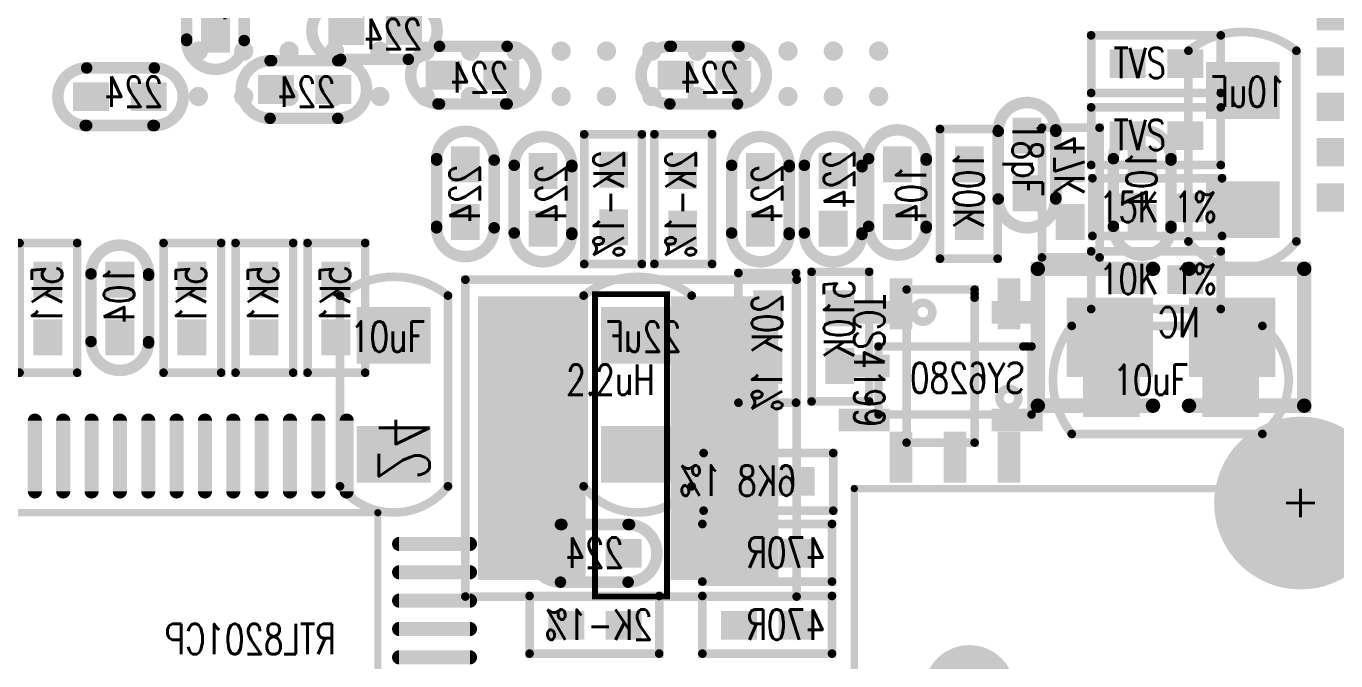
# Model space of a CAD drawing. Extents: x -10 to 105, y 1 to 70.
# Drawn here: x 68.71 to 91.81, y 21.98 to 33.17 of the extents above; entities that cross this region are included whole.
import ezdxf

# ---------------------------------------------------------------- set-up
doc = ezdxf.new("R2010")
doc.units = 0
doc.header["$MEASUREMENT"] = 0
doc.layers.get('0').update_dxf_attribs({"color": 4, "linetype": 'CONTINUOUS'})
for name, color, linetype in [('ATTRIBUTE_126', 56, 'CONTINUOUS'), ('ATTRIBUTE_129', 56, 'CONTINUOUS'), ('DRIL_PLTE_THRU_01', 16, 'CONTINUOUS'), ('DRIL_PLTE_THRU_02', 3, 'CONTINUOUS'), ('DRIL_PLTE_THRU_03', 96, 'CONTINUOUS'), ('DRIL_PLTE_THRU_04', 146, 'CONTINUOUS'), ('DRIL_PLTE_THRU_05', 2, 'CONTINUOUS'), ('DRIL_PLTE_THRU_06', 186, 'CONTINUOUS'), ('DRIL_SYMBOL', 4, 'CONTINUOUS'), ('PADS_BOT', 150, 'CONTINUOUS'), ('PADS_INNER', 1, 'CONTINUOUS'), ('PADS_TOP', 1, 'CONTINUOUS'), ('PADS_XR_04', 130, 'CONTINUOUS'), ('PART_BOT_2DLINE_00', 56, 'CONTINUOUS'), ('PART_BOT_2DLINE_126', 56, 'CONTINUOUS'), ('PART_BOT_TEXT_126', 56, 'CONTINUOUS'), ('PART_TOP_2DLINE_00', 56, 'CONTINUOUS'), ('PART_TOP_2DLINE_01', 56, 'CONTINUOUS'), ('PART_TOP_2DLINE_126', 56, 'CONTINUOUS'), ('PART_TOP_CUTOUT_01', 56, 'CONTINUOUS')]:
    doc.layers.add(name, color=color, linetype=linetype)
doc.styles.add('W0$1016', font='simplex', dxfattribs={"width": 0.75})

# ---------------------------------------------------------------- blocks, each defined once
blk = doc.blocks.new('SMOOTH_0$2032')
at = {"const_width": 0.1016}
blk.add_lwpolyline([(-0.0508, 0, 1), (0.0508, 0, 1)], format="xyb", close=True, dxfattribs=at)
blk = doc.blocks.new('PART_BODY_BOT_5733')
at = {"layer": 'PART_BOT_2DLINE_00', "const_width": 0.2032}
for points in [[(-0.6096, -0.508, -1), (-0.6096, 0.508)], [(0.5842, 0.508, -1), (0.5842, -0.508)]]:
    blk.add_lwpolyline(points, format="xyb", dxfattribs=at)
for points in [[(-0.6096, 0.508), (0.5842, 0.508)], [(-0.5842, -0.508), (0.6096, -0.508)]]:
    blk.add_lwpolyline(points, dxfattribs=at)
at = {"layer": 'PART_BOT_2DLINE_00'}
for p in [(-0.6096, 0.508), (-0.6096, 0.508), (0.5842, 0.508), (0.5842, 0.508), (-0.6096, -0.508), (-0.5842, -0.508), (0.5842, -0.508), (0.6096, -0.508)]:
    blk.add_blockref('SMOOTH_0$2032', p, dxfattribs=at)
blk = doc.blocks.new('DRIL_HOLE_0')
blk.add_lwpolyline([(0, 0, 1), (0, 0, 1)], format="xyb", close=True)
blk = doc.blocks.new('PAD_0')
blk.add_lwpolyline([(0, 0, 1), (0, 0, 1)], format="xyb", close=True)
blk = doc.blocks.new('PAD_2')
at = {"const_width": 0.508}
blk.add_lwpolyline([(-0.3175, 0), (0.3175, 0)], dxfattribs=at)
blk = doc.blocks.new('STK_BOT_8')
at = {"layer": 'DRIL_PLTE_THRU_01'}
blk.add_blockref('DRIL_HOLE_0', (0, 0), dxfattribs=at)
at = {"layer": 'DRIL_PLTE_THRU_02'}
blk.add_blockref('DRIL_HOLE_0', (0, 0), dxfattribs=at)
at = {"layer": 'DRIL_PLTE_THRU_03'}
blk.add_blockref('DRIL_HOLE_0', (0, 0), dxfattribs=at)
at = {"layer": 'DRIL_PLTE_THRU_04'}
blk.add_blockref('DRIL_HOLE_0', (0, 0), dxfattribs=at)
at = {"layer": 'DRIL_PLTE_THRU_05'}
blk.add_blockref('DRIL_HOLE_0', (0, 0), dxfattribs=at)
at = {"layer": 'DRIL_PLTE_THRU_06'}
blk.add_blockref('DRIL_HOLE_0', (0, 0), dxfattribs=at)
at = {"layer": 'PADS_BOT'}
blk.add_blockref('PAD_2', (0, 0), dxfattribs=at)
at = {"layer": 'PADS_INNER'}
blk.add_blockref('PAD_0', (0, 0), dxfattribs=at)
at = {"layer": 'PADS_TOP'}
blk.add_blockref('PAD_0', (0, 0), dxfattribs=at)
blk = doc.blocks.new('SYM_BOT_9')
for name, p in [('PART_BODY_BOT_5733', (0, 0)), ('STK_BOT_8', (-0.508, 0)), ('STK_BOT_8', (0.508, 0))]:
    blk.add_blockref(name, p)
blk = doc.blocks.new('PART_BOT_12')
blk.add_blockref('SYM_BOT_9', (0, 0))
at = {"layer": 'ATTRIBUTE_129', "style": 'W0$1016', "width": 0.75}
blk.add_text('224', height=0.5334, rotation=180, dxfattribs=at).set_placement((0.6096, 0.3048))
blk = doc.blocks.new('PART_BOT_13')
blk.add_blockref('SYM_BOT_9', (0, 0))
at = {"layer": 'ATTRIBUTE_129', "style": 'W0$1016', "width": 0.75}
blk.add_text('224', height=0.5334, dxfattribs=at).set_placement((-0.635, -0.3048))
blk = doc.blocks.new('PART_BOT_18')
blk.add_blockref('SYM_BOT_9', (0, 0))
at = {"layer": 'ATTRIBUTE_129', "style": 'W0$1016', "width": 0.75}
blk.add_text('224', height=0.5334, dxfattribs=at).set_placement((-0.625, -0.384))
blk = doc.blocks.new('PART_BOT_22')
blk.add_blockref('SYM_BOT_9', (0, 0))
at = {"layer": 'ATTRIBUTE_129', "style": 'W0$1016', "width": 0.75}
blk.add_text('224', height=0.5334, rotation=180, dxfattribs=at).set_placement((0.508, 0.254))
blk = doc.blocks.new('PART_BOT_80')
blk.add_blockref('SYM_BOT_9', (0, 0))
at = {"layer": 'ATTRIBUTE_129', "style": 'W0$1016', "width": 0.75}
blk.add_text('224', height=0.5334, rotation=180, dxfattribs=at).set_placement((0.54852, 0.30454))
blk = doc.blocks.new('PART_BOT_82')
blk.add_blockref('SYM_BOT_9', (0, 0))
at = {"layer": 'ATTRIBUTE_129', "style": 'W0$1016', "width": 0.75}
blk.add_text('224', height=0.5334, dxfattribs=at).set_placement((-0.87884, -0.37084))
blk = doc.blocks.new('PART_BOT_83')
blk.add_blockref('SYM_BOT_9', (0, 0))
at = {"layer": 'ATTRIBUTE_129', "style": 'W0$1016', "width": 0.75}
blk.add_text('224', height=0.5334, rotation=180, dxfattribs=at).set_placement((0.76226, 0.34532))
blk = doc.blocks.new('PART_BOT_84')
blk.add_blockref('SYM_BOT_9', (0, 0))
at = {"layer": 'ATTRIBUTE_129', "style": 'W0$1016', "width": 0.75}
blk.add_text('224', height=0.5334, dxfattribs=at).set_placement((-0.762, -0.1778))
blk = doc.blocks.new('PART_BOT_85')
blk.add_blockref('SYM_BOT_9', (0, 0))
at = {"layer": 'ATTRIBUTE_129', "style": 'W0$1016', "width": 0.75}
blk.add_text('224', height=0.5334, rotation=180, dxfattribs=at).set_placement((0.82792, 0.32994))
blk = doc.blocks.new('PART_BOT_86')
blk.add_blockref('SYM_BOT_9', (0, 0))
at = {"layer": 'ATTRIBUTE_129', "style": 'W0$1016', "width": 0.75}
blk.add_text('224', height=0.5334, dxfattribs=at).set_placement((-0.625, -0.409))
blk = doc.blocks.new('SMOOTH_0$1524')
at = {"const_width": 0.0762}
blk.add_lwpolyline([(-0.0381, 0, 1), (0.0381, 0, 1)], format="xyb", close=True, dxfattribs=at)
blk = doc.blocks.new('PART_BODY_BOT_5731')
at = {"layer": 'PART_BOT_2DLINE_00', "const_width": 0.1524}
blk.add_lwpolyline([(-1.132078, -0.498094), (-1.132078, 0.517906), (1.153922, 0.517906), (1.153922, -0.498094)], close=True, dxfattribs=at)
at = {"layer": 'PART_BOT_2DLINE_00'}
for p in [(-1.132078, 0.517906), (1.153922, 0.517906), (-1.132078, -0.498094), (1.153922, -0.498094)]:
    blk.add_blockref('SMOOTH_0$1524', p, dxfattribs=at)
blk = doc.blocks.new('SYM_BOT_7')
for name, p in [('PART_BODY_BOT_5731', (0, 0)), ('STK_BOT_8', (-0.508, 0)), ('STK_BOT_8', (0.508, 0))]:
    blk.add_blockref(name, p)
blk = doc.blocks.new('PART_BOT_88')
blk.add_blockref('SYM_BOT_7', (0, 0))
at = {"layer": 'ATTRIBUTE_129', "style": 'W0$1016', "width": 0.75}
blk.add_text('2K-1%', height=0.5334, rotation=180, dxfattribs=at).set_placement((0.8763, 0.23114))
blk = doc.blocks.new('PART_BOT_90')
blk.add_blockref('SYM_BOT_7', (0, 0))
at = {"layer": 'ATTRIBUTE_129', "style": 'W0$1016', "width": 0.75}
blk.add_text('2K-1%', height=0.5334, dxfattribs=at).set_placement((-0.85598, -0.18034))
blk = doc.blocks.new('PAD_5')
at = {"const_width": 0.17}
blk.add_lwpolyline([(0, -0.085, 1), (0, 0.085, 1)], format="xyb", close=True, dxfattribs=at)
blk = doc.blocks.new('STK_TOP_12')
at = {"layer": 'DRIL_PLTE_THRU_01'}
blk.add_blockref('DRIL_HOLE_0', (0, 0), dxfattribs=at)
at = {"layer": 'DRIL_PLTE_THRU_02'}
blk.add_blockref('DRIL_HOLE_0', (0, 0), dxfattribs=at)
at = {"layer": 'DRIL_PLTE_THRU_03'}
blk.add_blockref('DRIL_HOLE_0', (0, 0), dxfattribs=at)
at = {"layer": 'DRIL_PLTE_THRU_04'}
blk.add_blockref('DRIL_HOLE_0', (0, 0), dxfattribs=at)
at = {"layer": 'DRIL_PLTE_THRU_05'}
blk.add_blockref('DRIL_HOLE_0', (0, 0), dxfattribs=at)
at = {"layer": 'DRIL_PLTE_THRU_06'}
blk.add_blockref('DRIL_HOLE_0', (0, 0), dxfattribs=at)
at = {"layer": 'PADS_BOT'}
blk.add_blockref('PAD_0', (0, 0), dxfattribs=at)
at = {"layer": 'PADS_INNER'}
blk.add_blockref('PAD_0', (0, 0), dxfattribs=at)
at = {"layer": 'PADS_TOP'}
blk.add_blockref('PAD_5', (0, 0), dxfattribs=at)
blk = doc.blocks.new('SYM_TOP_13')
for p in [(-3.2004, 5.999506), (-2.4003, 5.999506), (-1.6002, 5.999506), (1.6002, 5.999506), (2.4003, 5.999506), (3.2004, 5.999506), (-3.2004, 5.199406), (-2.4003, 5.199406), (-1.6002, 5.199406), (1.6002, 5.199406), (2.4003, 5.199406), (3.2004, 5.199406), (-3.2004, 4.399306), (-2.4003, 4.399306), (-1.6002, 4.399306), (1.6002, 4.399306), (2.4003, 4.399306), (3.2004, 4.399306), (-3.2004, 3.599206), (-2.4003, 3.599206), (-1.6002, 3.599206), (1.6002, 3.599206), (2.4003, 3.599206), (3.2004, 3.599206), (-3.2004, 2.799106), (-2.4003, 2.799106), (-1.6002, 2.799106), (1.6002, 2.799106), (2.4003, 2.799106), (3.2004, 2.799106), (-3.2004, 1.999006), (-2.4003, 1.999006), (-1.6002, 1.999006), (1.6002, 1.999006), (2.4003, 1.999006), (3.2004, 1.999006), (-3.2004, 1.198906), (-2.4003, 1.198906), (-1.6002, 1.198906), (1.6002, 1.198906), (2.4003, 1.198906), (3.2004, 1.198906), (-3.2004, 0.398806), (-2.4003, 0.398806), (-1.6002, 0.398806), (1.6002, 0.398806), (2.4003, 0.398806), (3.2004, 0.398806), (-3.2004, -0.398806), (-2.4003, -0.398806), (-1.6002, -0.398806), (1.6002, -0.398806), (2.4003, -0.398806), (3.2004, -0.398806), (-3.2004, -1.198906), (-2.4003, -1.198906), (-1.6002, -1.198906), (1.6002, -1.198906), (2.4003, -1.198906), (3.2004, -1.198906), (-3.2004, -1.999006), (-2.4003, -1.999006), (-1.6002, -1.999006), (1.6002, -1.999006), (2.4003, -1.999006), (3.2004, -1.999006), (-3.2004, -2.799106), (-2.4003, -2.799106), (-1.6002, -2.799106), (1.6002, -2.799106), (2.4003, -2.799106), (3.2004, -2.799106), (-3.2004, -3.599206), (-2.4003, -3.599206), (-1.6002, -3.599206), (1.6002, -3.599206), (2.4003, -3.599206), (3.2004, -3.599206), (-3.2004, -4.399306), (-2.4003, -4.399306), (-1.6002, -4.399306), (1.6002, -4.399306), (2.4003, -4.399306), (3.2004, -4.399306), (-3.2004, -5.199406), (-2.4003, -5.199406), (-1.6002, -5.199406), (1.6002, -5.199406), (2.4003, -5.199406), (3.2004, -5.199406), (-3.2004, -5.999506), (-2.4003, -5.999506), (-1.6002, -5.999506), (1.6002, -5.999506), (2.4003, -5.999506), (3.2004, -5.999506)]:
    blk.add_blockref('STK_TOP_12', p)
blk = doc.blocks.new('PART_TOP_93')
blk.add_blockref('SYM_TOP_13', (0, 0))
at = {"layer": 'ATTRIBUTE_126', "style": 'W0$1016', "width": 0.75}
blk.add_text('DDR3 BGA96', height=0.5334, rotation=270, dxfattribs=at).set_placement((-1.351, 2.306))
blk = doc.blocks.new('PART_BODY_TOP_5733')
at = {"layer": 'PART_TOP_2DLINE_00', "const_width": 0.2032}
for points in [[(-0.6096, -0.508, -1), (-0.6096, 0.508)], [(0.5842, 0.508, -1), (0.5842, -0.508)]]:
    blk.add_lwpolyline(points, format="xyb", dxfattribs=at)
for points in [[(-0.6096, 0.508), (0.5842, 0.508)], [(-0.5842, -0.508), (0.6096, -0.508)]]:
    blk.add_lwpolyline(points, dxfattribs=at)
at = {"layer": 'PART_TOP_2DLINE_00'}
for p in [(-0.6096, 0.508), (-0.6096, 0.508), (0.5842, 0.508), (0.5842, 0.508), (-0.6096, -0.508), (-0.5842, -0.508), (0.5842, -0.508), (0.6096, -0.508)]:
    blk.add_blockref('SMOOTH_0$2032', p, dxfattribs=at)
blk = doc.blocks.new('STK_TOP_8')
at = {"layer": 'DRIL_PLTE_THRU_01'}
blk.add_blockref('DRIL_HOLE_0', (0, 0), dxfattribs=at)
at = {"layer": 'DRIL_PLTE_THRU_02'}
blk.add_blockref('DRIL_HOLE_0', (0, 0), dxfattribs=at)
at = {"layer": 'DRIL_PLTE_THRU_03'}
blk.add_blockref('DRIL_HOLE_0', (0, 0), dxfattribs=at)
at = {"layer": 'DRIL_PLTE_THRU_04'}
blk.add_blockref('DRIL_HOLE_0', (0, 0), dxfattribs=at)
at = {"layer": 'DRIL_PLTE_THRU_05'}
blk.add_blockref('DRIL_HOLE_0', (0, 0), dxfattribs=at)
at = {"layer": 'DRIL_PLTE_THRU_06'}
blk.add_blockref('DRIL_HOLE_0', (0, 0), dxfattribs=at)
at = {"layer": 'PADS_BOT'}
blk.add_blockref('PAD_0', (0, 0), dxfattribs=at)
at = {"layer": 'PADS_INNER'}
blk.add_blockref('PAD_0', (0, 0), dxfattribs=at)
at = {"layer": 'PADS_TOP'}
blk.add_blockref('PAD_2', (0, 0), dxfattribs=at)
blk = doc.blocks.new('SYM_TOP_9')
for name, p in [('PART_BODY_TOP_5733', (0, 0)), ('STK_TOP_8', (-0.508, 0)), ('STK_TOP_8', (0.508, 0))]:
    blk.add_blockref(name, p)
blk = doc.blocks.new('PART_TOP_158')
blk.add_blockref('SYM_TOP_9', (0, 0))
at = {"layer": 'ATTRIBUTE_126', "style": 'W0$1016', "width": 0.75}
blk.add_text('18pF', height=0.5334, rotation=180, dxfattribs=at).set_placement((0.762, 0.254))
blk = doc.blocks.new('PART_BODY_TOP_5732')
at = {"layer": 'PART_TOP_2DLINE_00', "const_width": 0.1524}
blk.add_lwpolyline([(-1.750822, 0.96266), (1.61183, 0.96266, -0.486113236), (1.61183, -0.94234), (-1.750822, -0.94234, -0.348726164)], format="xyb", close=True, dxfattribs=at)
at = {"layer": 'PART_TOP_2DLINE_00'}
for p in [(-1.750822, 0.96266), (1.61183, 0.96266), (-1.750822, -0.94234), (1.61183, -0.94234)]:
    blk.add_blockref('SMOOTH_0$1524', p, dxfattribs=at)
blk = doc.blocks.new('PAD_8')
at = {"const_width": 0.999998}
blk.add_lwpolyline([(-0.649986, 0), (0.649986, 0)], dxfattribs=at)
blk = doc.blocks.new('STK_TOP_9')
at = {"layer": 'DRIL_PLTE_THRU_01'}
blk.add_blockref('DRIL_HOLE_0', (0, 0), dxfattribs=at)
at = {"layer": 'DRIL_PLTE_THRU_02'}
blk.add_blockref('DRIL_HOLE_0', (0, 0), dxfattribs=at)
at = {"layer": 'DRIL_PLTE_THRU_03'}
blk.add_blockref('DRIL_HOLE_0', (0, 0), dxfattribs=at)
at = {"layer": 'DRIL_PLTE_THRU_04'}
blk.add_blockref('DRIL_HOLE_0', (0, 0), dxfattribs=at)
at = {"layer": 'DRIL_PLTE_THRU_05'}
blk.add_blockref('DRIL_HOLE_0', (0, 0), dxfattribs=at)
at = {"layer": 'DRIL_PLTE_THRU_06'}
blk.add_blockref('DRIL_HOLE_0', (0, 0), dxfattribs=at)
at = {"layer": 'PADS_BOT'}
blk.add_blockref('PAD_0', (0, 0), dxfattribs=at)
at = {"layer": 'PADS_INNER'}
blk.add_blockref('PAD_0', (0, 0), dxfattribs=at)
at = {"layer": 'PADS_TOP', "rotation": 90}
blk.add_blockref('PAD_8', (0, 0), dxfattribs=at)
blk = doc.blocks.new('SYM_TOP_8')
for name, p in [('PART_BODY_TOP_5732', (0, 0)), ('STK_TOP_9', (-1.050036, 0.004572)), ('STK_TOP_9', (1.050036, 0.004572))]:
    blk.add_blockref(name, p)
blk = doc.blocks.new('PART_TOP_159')
blk.add_blockref('SYM_TOP_8', (0, 0))
at = {"layer": 'ATTRIBUTE_126', "style": 'W0$1016', "width": 0.75}
blk.add_text('10uF', height=0.5334, dxfattribs=at).set_placement((-1.016, -0.254))
blk = doc.blocks.new('PART_TOP_160')
blk.add_blockref('SYM_TOP_8', (0, 0))
at = {"layer": 'ATTRIBUTE_126', "style": 'W0$1016', "width": 0.75}
blk.add_text('10uF', height=0.5334, rotation=90, dxfattribs=at).set_placement((-0.762, -0.762))
blk = doc.blocks.new('SMOOTH_0$150114')
at = {"const_width": 0.075057}
blk.add_lwpolyline([(-0.037528, 0, 1), (0.037528, 0, 1)], format="xyb", close=True, dxfattribs=at)
blk = doc.blocks.new('PART_BODY_TOP_5750')
at = {"layer": 'PART_TOP_2DLINE_126', "const_width": 0.15}
blk.add_lwpolyline([(-1.275, 0.6), (1.35, 0.6), (1.35, -0.6), (-1.35, -0.6), (-1.35, 0.6), (-1.206, 0.6)], close=True, dxfattribs=at)
blk.add_lwpolyline([(-0.783, -0.312, 1), (-1.117, -0.312, 1)], format="xyb", close=True, dxfattribs=at)
at = {"layer": 'PART_TOP_2DLINE_126'}
for p in [(-1.35, 0.6), (-1.275, 0.6), (-1.206, 0.6), (1.35, 0.6), (-1.35, -0.6), (1.35, -0.6)]:
    blk.add_blockref('SMOOTH_0$150114', p, dxfattribs=at)
blk = doc.blocks.new('PAD_21')
at = {"const_width": 0.4}
blk.add_lwpolyline([(-0.45, 0), (0.45, 0)], dxfattribs=at)
blk = doc.blocks.new('STK_TOP_31')
at = {"layer": 'DRIL_PLTE_THRU_01'}
blk.add_blockref('DRIL_HOLE_0', (0, 0), dxfattribs=at)
at = {"layer": 'DRIL_PLTE_THRU_02'}
blk.add_blockref('DRIL_HOLE_0', (0, 0), dxfattribs=at)
at = {"layer": 'DRIL_PLTE_THRU_03'}
blk.add_blockref('DRIL_HOLE_0', (0, 0), dxfattribs=at)
at = {"layer": 'DRIL_PLTE_THRU_04'}
blk.add_blockref('DRIL_HOLE_0', (0, 0), dxfattribs=at)
at = {"layer": 'DRIL_PLTE_THRU_05'}
blk.add_blockref('DRIL_HOLE_0', (0, 0), dxfattribs=at)
at = {"layer": 'DRIL_PLTE_THRU_06'}
blk.add_blockref('DRIL_HOLE_0', (0, 0), dxfattribs=at)
at = {"layer": 'PADS_BOT'}
blk.add_blockref('PAD_0', (0, 0), dxfattribs=at)
at = {"layer": 'PADS_INNER'}
blk.add_blockref('PAD_0', (0, 0), dxfattribs=at)
at = {"layer": 'PADS_TOP', "rotation": 90}
blk.add_blockref('PAD_21', (0, 0), dxfattribs=at)
blk = doc.blocks.new('SYM_TOP_26')
for name, p in [('STK_TOP_31', (-0.95, 1.35)), ('STK_TOP_31', (0.95, 1.35)), ('PART_BODY_TOP_5750', (0, 0)), ('STK_TOP_31', (-0.95, -1.35)), ('STK_TOP_31', (0, -1.35)), ('STK_TOP_31', (0.95, -1.35))]:
    blk.add_blockref(name, p)
blk = doc.blocks.new('PART_TOP_173')
blk.add_blockref('SYM_TOP_26', (0, 0))
at = {"layer": 'ATTRIBUTE_126', "style": 'W0$1016', "width": 0.75}
blk.add_text('TCS4199', height=0.5334, dxfattribs=at).set_placement((-1.27, -1.524))
blk = doc.blocks.new('PART_BOT_212')
blk.add_blockref('SYM_BOT_9', (0, 0))
at = {"layer": 'ATTRIBUTE_129', "style": 'W0$1016', "width": 0.75}
blk.add_text('104', height=0.5334, dxfattribs=at).set_placement((-0.762, -0.254))
blk = doc.blocks.new('PART_BODY_BOT_5732')
at = {"layer": 'PART_BOT_2DLINE_00', "const_width": 0.1524}
blk.add_lwpolyline([(-1.750822, 0.96266), (1.61183, 0.96266, -0.486113236), (1.61183, -0.94234), (-1.750822, -0.94234, -0.348726164)], format="xyb", close=True, dxfattribs=at)
at = {"layer": 'PART_BOT_2DLINE_00'}
for p in [(-1.750822, 0.96266), (1.61183, 0.96266), (-1.750822, -0.94234), (1.61183, -0.94234)]:
    blk.add_blockref('SMOOTH_0$1524', p, dxfattribs=at)
blk = doc.blocks.new('STK_BOT_9')
at = {"layer": 'DRIL_PLTE_THRU_01'}
blk.add_blockref('DRIL_HOLE_0', (0, 0), dxfattribs=at)
at = {"layer": 'DRIL_PLTE_THRU_02'}
blk.add_blockref('DRIL_HOLE_0', (0, 0), dxfattribs=at)
at = {"layer": 'DRIL_PLTE_THRU_03'}
blk.add_blockref('DRIL_HOLE_0', (0, 0), dxfattribs=at)
at = {"layer": 'DRIL_PLTE_THRU_04'}
blk.add_blockref('DRIL_HOLE_0', (0, 0), dxfattribs=at)
at = {"layer": 'DRIL_PLTE_THRU_05'}
blk.add_blockref('DRIL_HOLE_0', (0, 0), dxfattribs=at)
at = {"layer": 'DRIL_PLTE_THRU_06'}
blk.add_blockref('DRIL_HOLE_0', (0, 0), dxfattribs=at)
at = {"layer": 'PADS_BOT', "rotation": 90}
blk.add_blockref('PAD_8', (0, 0), dxfattribs=at)
at = {"layer": 'PADS_INNER'}
blk.add_blockref('PAD_0', (0, 0), dxfattribs=at)
at = {"layer": 'PADS_TOP'}
blk.add_blockref('PAD_0', (0, 0), dxfattribs=at)
blk = doc.blocks.new('SYM_BOT_8')
for name, p in [('PART_BODY_BOT_5732', (0, 0)), ('STK_BOT_9', (-1.050036, 0.004572)), ('STK_BOT_9', (1.050036, 0.004572))]:
    blk.add_blockref(name, p)
blk = doc.blocks.new('PART_BOT_213')
blk.add_blockref('SYM_BOT_8', (0, 0))
at = {"layer": 'ATTRIBUTE_129', "style": 'W0$1016', "width": 0.75}
blk.add_text('10uF', height=0.5334, rotation=90, dxfattribs=at).set_placement((-0.762, -0.762))
blk = doc.blocks.new('PART_BOT_217')
blk.add_blockref('SYM_BOT_9', (0, 0))
at = {"layer": 'ATTRIBUTE_129', "style": 'W0$1016', "width": 0.75}
blk.add_text('104', height=0.5334, dxfattribs=at).set_placement((-0.762, -0.254))
blk = doc.blocks.new('PART_BOT_218')
blk.add_blockref('SYM_BOT_9', (0, 0))
at = {"layer": 'ATTRIBUTE_129', "style": 'W0$1016', "width": 0.75}
blk.add_text('104', height=0.5334, dxfattribs=at).set_placement((-0.508, -0.508))
blk = doc.blocks.new('PART_BOT_223')
blk.add_blockref('SYM_BOT_9', (0, 0))
at = {"layer": 'ATTRIBUTE_129', "style": 'W0$1016', "width": 0.75}
blk.add_text('224', height=0.5334, rotation=180, dxfattribs=at).set_placement((0.508, 0.254))
blk = doc.blocks.new('PART_BOT_259')
blk.add_blockref('SYM_BOT_7', (0, 0))
at = {"layer": 'ATTRIBUTE_129', "style": 'W0$1016', "width": 0.75}
blk.add_text('20K 1%', height=0.5334, dxfattribs=at).set_placement((-0.762, -0.254))
blk = doc.blocks.new('PART_BOT_260')
blk.add_blockref('SYM_BOT_7', (0, 0))
at = {"layer": 'ATTRIBUTE_129', "style": 'W0$1016', "width": 0.75}
blk.add_text('47K', height=0.5334, rotation=180, dxfattribs=at).set_placement((1.016, 0.254))
blk = doc.blocks.new('PART_BOT_262')
blk.add_blockref('SYM_BOT_7', (0, 0))
at = {"layer": 'ATTRIBUTE_129', "style": 'W0$1016', "width": 0.75}
blk.add_text('510K', height=0.5334, rotation=180, dxfattribs=at).set_placement((1.016, 0.254))
blk = doc.blocks.new('PART_BOT_264')
blk.add_blockref('SYM_BOT_7', (0, 0))
at = {"layer": 'ATTRIBUTE_129', "style": 'W0$1016', "width": 0.75}
blk.add_text('6K8 1%', height=0.5334, rotation=180, dxfattribs=at).set_placement((0.508, 0.254))
blk = doc.blocks.new('PART_BOT_265')
blk.add_blockref('SYM_BOT_7', (0, 0))
at = {"layer": 'ATTRIBUTE_129', "style": 'W0$1016', "width": 0.75}
blk.add_text('100K', height=0.5334, dxfattribs=at).set_placement((-0.762, -0.254))
blk = doc.blocks.new('SMOOTH_0$254')
at = {"const_width": 0.127}
blk.add_lwpolyline([(-0.0635, 0, 1), (0.0635, 0, 1)], format="xyb", close=True, dxfattribs=at)
blk = doc.blocks.new('PART_BODY_BOT_5760')
at = {"layer": 'PART_BOT_2DLINE_00', "const_width": 0.254}
for points in [[(-0.3175, 1.2065), (-2.3495, 1.2065), (-2.3495, -1.2065), (-0.3175, -1.2065)], [(0.3175, 1.2065), (2.3495, 1.2065), (2.3495, -1.2065), (0.3175, -1.2065)]]:
    blk.add_lwpolyline(points, dxfattribs=at)
at = {"layer": 'PART_BOT_2DLINE_00'}
for p in [(-2.3495, 1.2065), (-0.3175, 1.2065), (0.3175, 1.2065), (2.3495, 1.2065), (-2.3495, -1.2065), (-0.3175, -1.2065), (0.3175, -1.2065), (2.3495, -1.2065)]:
    blk.add_blockref('SMOOTH_0$254', p, dxfattribs=at)
blk = doc.blocks.new('PAD_31')
at = {"const_width": 1.397}
blk.add_lwpolyline([(-0.762, 0), (0.762, 0)], dxfattribs=at)
blk = doc.blocks.new('STK_BOT_44')
at = {"layer": 'DRIL_PLTE_THRU_01'}
blk.add_blockref('DRIL_HOLE_0', (0, 0), dxfattribs=at)
at = {"layer": 'DRIL_PLTE_THRU_02'}
blk.add_blockref('DRIL_HOLE_0', (0, 0), dxfattribs=at)
at = {"layer": 'DRIL_PLTE_THRU_03'}
blk.add_blockref('DRIL_HOLE_0', (0, 0), dxfattribs=at)
at = {"layer": 'DRIL_PLTE_THRU_04'}
blk.add_blockref('DRIL_HOLE_0', (0, 0), dxfattribs=at)
at = {"layer": 'DRIL_PLTE_THRU_05'}
blk.add_blockref('DRIL_HOLE_0', (0, 0), dxfattribs=at)
at = {"layer": 'DRIL_PLTE_THRU_06'}
blk.add_blockref('DRIL_HOLE_0', (0, 0), dxfattribs=at)
at = {"layer": 'PADS_BOT'}
blk.add_blockref('PAD_31', (0, 0), dxfattribs=at)
at = {"layer": 'PADS_INNER'}
blk.add_blockref('PAD_0', (0, 0), dxfattribs=at)
at = {"layer": 'PADS_TOP'}
blk.add_blockref('PAD_0', (0, 0), dxfattribs=at)
blk = doc.blocks.new('SYM_BOT_36')
for name, p in [('PART_BODY_BOT_5760', (0, 0)), ('STK_BOT_44', (-1.0795, 0)), ('STK_BOT_44', (1.0795, 0))]:
    blk.add_blockref(name, p)
blk = doc.blocks.new('PART_BOT_266')
blk.add_blockref('SYM_BOT_36', (0, 0))
at = {"layer": 'ATTRIBUTE_129', "style": 'W0$1016', "width": 0.75}
blk.add_text('NC', height=0.5334, dxfattribs=at).set_placement((-0.508, 0))
blk = doc.blocks.new('PART_BOT_283')
blk.add_blockref('SYM_BOT_7', (0, 0))
at = {"layer": 'ATTRIBUTE_129', "style": 'W0$1016', "width": 0.75}
blk.add_text('470R', height=0.5334, dxfattribs=at).set_placement((-1.016, -0.254))
blk = doc.blocks.new('PART_BOT_285')
blk.add_blockref('SYM_BOT_7', (0, 0))
at = {"layer": 'ATTRIBUTE_129', "style": 'W0$1016', "width": 0.75}
blk.add_text('470R', height=0.5334, dxfattribs=at).set_placement((-1.016, -0.254))
blk = doc.blocks.new('PART_BOT_286')
blk.add_blockref('SYM_BOT_7', (0, 0))
at = {"layer": 'ATTRIBUTE_129', "style": 'W0$1016', "width": 0.75}
blk.add_text('2K-1%', height=0.5334, dxfattribs=at).set_placement((-1.016, -0.254))
blk = doc.blocks.new('PART_BOT_287')
blk.add_blockref('SYM_BOT_7', (0, 0))
at = {"layer": 'ATTRIBUTE_129', "style": 'W0$1016', "width": 0.75}
blk.add_text('5K1', height=0.5334, rotation=180, dxfattribs=at).set_placement((0.762, 0.254))
blk = doc.blocks.new('PART_BOT_291')
blk.add_blockref('SYM_BOT_7', (0, 0))
at = {"layer": 'ATTRIBUTE_129', "style": 'W0$1016', "width": 0.75}
blk.add_text('5K1', height=0.5334, rotation=180, dxfattribs=at).set_placement((0.762, 0.254))
blk = doc.blocks.new('PART_BOT_301')
blk.add_blockref('SYM_BOT_7', (0, 0))
at = {"layer": 'ATTRIBUTE_129', "style": 'W0$1016', "width": 0.75}
blk.add_text('5K1', height=0.5334, rotation=180, dxfattribs=at).set_placement((0.762, 0.254))
blk = doc.blocks.new('PART_BOT_302')
blk.add_blockref('SYM_BOT_7', (0, 0))
at = {"layer": 'ATTRIBUTE_129', "style": 'W0$1016', "width": 0.75}
blk.add_text('5K1', height=0.5334, rotation=180, dxfattribs=at).set_placement((0.762, 0.254))
blk = doc.blocks.new('PART_BODY_BOT_5750')
at = {"layer": 'PART_BOT_2DLINE_126', "const_width": 0.15}
blk.add_lwpolyline([(-1.275, 0.6), (1.35, 0.6), (1.35, -0.6), (-1.35, -0.6), (-1.35, 0.6), (-1.206, 0.6)], close=True, dxfattribs=at)
blk.add_lwpolyline([(-0.783, -0.312, 1), (-1.117, -0.312, 1)], format="xyb", close=True, dxfattribs=at)
at = {"layer": 'PART_BOT_2DLINE_126'}
for p in [(-1.35, 0.6), (-1.275, 0.6), (-1.206, 0.6), (1.35, 0.6), (-1.35, -0.6), (1.35, -0.6)]:
    blk.add_blockref('SMOOTH_0$150114', p, dxfattribs=at)
blk = doc.blocks.new('STK_BOT_31')
at = {"layer": 'DRIL_PLTE_THRU_01'}
blk.add_blockref('DRIL_HOLE_0', (0, 0), dxfattribs=at)
at = {"layer": 'DRIL_PLTE_THRU_02'}
blk.add_blockref('DRIL_HOLE_0', (0, 0), dxfattribs=at)
at = {"layer": 'DRIL_PLTE_THRU_03'}
blk.add_blockref('DRIL_HOLE_0', (0, 0), dxfattribs=at)
at = {"layer": 'DRIL_PLTE_THRU_04'}
blk.add_blockref('DRIL_HOLE_0', (0, 0), dxfattribs=at)
at = {"layer": 'DRIL_PLTE_THRU_05'}
blk.add_blockref('DRIL_HOLE_0', (0, 0), dxfattribs=at)
at = {"layer": 'DRIL_PLTE_THRU_06'}
blk.add_blockref('DRIL_HOLE_0', (0, 0), dxfattribs=at)
at = {"layer": 'PADS_BOT', "rotation": 90}
blk.add_blockref('PAD_21', (0, 0), dxfattribs=at)
at = {"layer": 'PADS_INNER'}
blk.add_blockref('PAD_0', (0, 0), dxfattribs=at)
at = {"layer": 'PADS_TOP'}
blk.add_blockref('PAD_0', (0, 0), dxfattribs=at)
blk = doc.blocks.new('SYM_BOT_26')
for name, p in [('STK_BOT_31', (-0.95, 1.35)), ('STK_BOT_31', (0.95, 1.35)), ('PART_BODY_BOT_5750', (0, 0)), ('STK_BOT_31', (-0.95, -1.35)), ('STK_BOT_31', (0, -1.35)), ('STK_BOT_31', (0.95, -1.35))]:
    blk.add_blockref(name, p)
blk = doc.blocks.new('PART_BOT_305')
blk.add_blockref('SYM_BOT_26', (0, 0))
at = {"layer": 'ATTRIBUTE_129', "style": 'W0$1016', "width": 0.75}
blk.add_text('SY6280', height=0.5334, dxfattribs=at).set_placement((-1.231, -0.22))
blk = doc.blocks.new('SMOOTH_0$127')
at = {"const_width": 0.0635}
blk.add_lwpolyline([(-0.03175, 0, 1), (0.03175, 0, 1)], format="xyb", close=True, dxfattribs=at)
blk = doc.blocks.new('PART_BODY_BOT_5763')
at = {"layer": 'PART_BOT_2DLINE_00', "const_width": 0.127}
blk.add_lwpolyline([(-0.55, 1), (-0.55, 7.6), (6.05, 7.6), (6.05, 1)], close=True, dxfattribs=at)
at = {"layer": 'PART_BOT_2DLINE_00', "const_width": 0.508}
blk.add_lwpolyline([(0.05, 1.5, 1), (-0.05, 1.5, 1)], format="xyb", close=True, dxfattribs=at)
at = {"layer": 'PART_BOT_2DLINE_00'}
for p in [(-0.55, 7.6), (6.05, 7.6), (-0.55, 1), (6.05, 1)]:
    blk.add_blockref('SMOOTH_0$127', p, dxfattribs=at)
at = {"layer": 'PART_BOT_TEXT_126', "style": 'W0$1016', "width": 0.75}
for s, p in [('36', (-1.524, 8.128)), ('24', (6.604, 7.62)), ('48', (-2.54, 0.508)), ('1', (-0.6, -0.45)), ('12', (6.096, -0.508))]:
    blk.add_text(s, height=0.889, dxfattribs=at).set_placement(p)
blk = doc.blocks.new('PAD_33')
at = {"const_width": 0.125}
blk.add_lwpolyline([(-0.625, -0.062), (0.625, -0.062, 1), (0.625, 0.062), (-0.625, 0.062, 1)], format="xyb", close=True, dxfattribs=at)
blk = doc.blocks.new('STK_BOT_51')
at = {"layer": 'DRIL_PLTE_THRU_01'}
blk.add_blockref('DRIL_HOLE_0', (0, 0), dxfattribs=at)
at = {"layer": 'DRIL_PLTE_THRU_02'}
blk.add_blockref('DRIL_HOLE_0', (0, 0), dxfattribs=at)
at = {"layer": 'DRIL_PLTE_THRU_03'}
blk.add_blockref('DRIL_HOLE_0', (0, 0), dxfattribs=at)
at = {"layer": 'DRIL_PLTE_THRU_04'}
blk.add_blockref('DRIL_HOLE_0', (0, 0), dxfattribs=at)
at = {"layer": 'DRIL_PLTE_THRU_05'}
blk.add_blockref('DRIL_HOLE_0', (0, 0), dxfattribs=at)
at = {"layer": 'DRIL_PLTE_THRU_06'}
blk.add_blockref('DRIL_HOLE_0', (0, 0), dxfattribs=at)
at = {"layer": 'PADS_BOT', "rotation": 90}
blk.add_blockref('PAD_33', (0, 0), dxfattribs=at)
at = {"layer": 'PADS_INNER'}
blk.add_blockref('PAD_0', (0, 0), dxfattribs=at)
at = {"layer": 'PADS_TOP'}
blk.add_blockref('PAD_0', (0, 0), dxfattribs=at)
blk = doc.blocks.new('STK_BOT_52')
at = {"layer": 'DRIL_PLTE_THRU_01'}
blk.add_blockref('DRIL_HOLE_0', (0, 0), dxfattribs=at)
at = {"layer": 'DRIL_PLTE_THRU_02'}
blk.add_blockref('DRIL_HOLE_0', (0, 0), dxfattribs=at)
at = {"layer": 'DRIL_PLTE_THRU_03'}
blk.add_blockref('DRIL_HOLE_0', (0, 0), dxfattribs=at)
at = {"layer": 'DRIL_PLTE_THRU_04'}
blk.add_blockref('DRIL_HOLE_0', (0, 0), dxfattribs=at)
at = {"layer": 'DRIL_PLTE_THRU_05'}
blk.add_blockref('DRIL_HOLE_0', (0, 0), dxfattribs=at)
at = {"layer": 'DRIL_PLTE_THRU_06'}
blk.add_blockref('DRIL_HOLE_0', (0, 0), dxfattribs=at)
at = {"layer": 'PADS_BOT'}
blk.add_blockref('PAD_33', (0, 0), dxfattribs=at)
at = {"layer": 'PADS_INNER'}
blk.add_blockref('PAD_0', (0, 0), dxfattribs=at)
at = {"layer": 'PADS_TOP'}
blk.add_blockref('PAD_0', (0, 0), dxfattribs=at)
blk = doc.blocks.new('SYM_BOT_39')
for name, p in [('STK_BOT_51', (0, 8.6)), ('STK_BOT_51', (0.5, 8.6)), ('STK_BOT_51', (1, 8.6)), ('STK_BOT_51', (1.5, 8.6)), ('STK_BOT_51', (2, 8.6)), ('STK_BOT_51', (2.5, 8.6)), ('STK_BOT_51', (3, 8.6)), ('STK_BOT_51', (3.5, 8.6)), ('STK_BOT_51', (4, 8.6)), ('STK_BOT_51', (4.5, 8.6)), ('STK_BOT_51', (5, 8.6)), ('STK_BOT_51', (5.5, 8.6)), ('PART_BODY_BOT_5763', (0, 0)), ('STK_BOT_52', (-1.55, 7.05)), ('STK_BOT_52', (7.05, 7.05)), ('STK_BOT_52', (-1.55, 6.55)), ('STK_BOT_52', (7.05, 6.55)), ('STK_BOT_52', (-1.55, 6.05)), ('STK_BOT_52', (7.05, 6.05)), ('STK_BOT_52', (-1.55, 5.55)), ('STK_BOT_52', (7.05, 5.55)), ('STK_BOT_52', (-1.55, 5.05)), ('STK_BOT_52', (7.05, 5.05)), ('STK_BOT_52', (-1.55, 4.55)), ('STK_BOT_52', (7.05, 4.55)), ('STK_BOT_52', (-1.55, 4.05)), ('STK_BOT_52', (7.05, 4.05)), ('STK_BOT_52', (-1.55, 3.55)), ('STK_BOT_52', (7.05, 3.55)), ('STK_BOT_52', (-1.55, 3.05)), ('STK_BOT_52', (7.05, 3.05)), ('STK_BOT_52', (-1.55, 2.55)), ('STK_BOT_52', (7.05, 2.55)), ('STK_BOT_52', (-1.55, 2.05)), ('STK_BOT_52', (7.05, 2.05)), ('STK_BOT_52', (-1.55, 1.55)), ('STK_BOT_52', (7.05, 1.55)), ('STK_BOT_51', (0, 0)), ('STK_BOT_51', (0.5, 0)), ('STK_BOT_51', (1, 0)), ('STK_BOT_51', (1.5, 0)), ('STK_BOT_51', (2, 0)), ('STK_BOT_51', (2.5, 0)), ('STK_BOT_51', (3, 0)), ('STK_BOT_51', (3.5, 0)), ('STK_BOT_51', (4, 0)), ('STK_BOT_51', (4.5, 0)), ('STK_BOT_51', (5, 0)), ('STK_BOT_51', (5.5, 0))]:
    blk.add_blockref(name, p)
blk = doc.blocks.new('PART_BOT_309')
blk.add_blockref('SYM_BOT_39', (0, 0))
at = {"layer": 'ATTRIBUTE_129', "style": 'W0$1016', "width": 0.75}
blk.add_text('RTL8201CP', height=0.5334, rotation=270, dxfattribs=at).set_placement((3.556, 6.858))
blk = doc.blocks.new('PAD_36')
at = {"const_width": 0.5}
blk.add_lwpolyline([(-1, 0), (1, 0)], dxfattribs=at)
blk = doc.blocks.new('STK_TOP_59')
at = {"layer": 'DRIL_PLTE_THRU_01'}
blk.add_blockref('DRIL_HOLE_0', (0, 0), dxfattribs=at)
at = {"layer": 'DRIL_PLTE_THRU_02'}
blk.add_blockref('DRIL_HOLE_0', (0, 0), dxfattribs=at)
at = {"layer": 'DRIL_PLTE_THRU_03'}
blk.add_blockref('DRIL_HOLE_0', (0, 0), dxfattribs=at)
at = {"layer": 'DRIL_PLTE_THRU_04'}
blk.add_blockref('DRIL_HOLE_0', (0, 0), dxfattribs=at)
at = {"layer": 'DRIL_PLTE_THRU_05'}
blk.add_blockref('DRIL_HOLE_0', (0, 0), dxfattribs=at)
at = {"layer": 'DRIL_PLTE_THRU_06'}
blk.add_blockref('DRIL_HOLE_0', (0, 0), dxfattribs=at)
at = {"layer": 'PADS_BOT'}
blk.add_blockref('PAD_0', (0, 0), dxfattribs=at)
at = {"layer": 'PADS_INNER'}
blk.add_blockref('PAD_0', (0, 0), dxfattribs=at)
at = {"layer": 'PADS_TOP', "rotation": 90}
blk.add_blockref('PAD_36', (0, 0), dxfattribs=at)
blk = doc.blocks.new('PAD_37')
at = {"const_width": 2.2}
blk.add_lwpolyline([(-1.25, 0), (1.25, 0)], dxfattribs=at)
blk = doc.blocks.new('STK_TOP_60')
at = {"layer": 'DRIL_PLTE_THRU_01'}
blk.add_blockref('DRIL_HOLE_0', (0, 0), dxfattribs=at)
at = {"layer": 'DRIL_PLTE_THRU_02'}
blk.add_blockref('DRIL_HOLE_0', (0, 0), dxfattribs=at)
at = {"layer": 'DRIL_PLTE_THRU_03'}
blk.add_blockref('DRIL_HOLE_0', (0, 0), dxfattribs=at)
at = {"layer": 'DRIL_PLTE_THRU_04'}
blk.add_blockref('DRIL_HOLE_0', (0, 0), dxfattribs=at)
at = {"layer": 'DRIL_PLTE_THRU_05'}
blk.add_blockref('DRIL_HOLE_0', (0, 0), dxfattribs=at)
at = {"layer": 'DRIL_PLTE_THRU_06'}
blk.add_blockref('DRIL_HOLE_0', (0, 0), dxfattribs=at)
at = {"layer": 'PADS_BOT'}
blk.add_blockref('PAD_0', (0, 0), dxfattribs=at)
at = {"layer": 'PADS_INNER'}
blk.add_blockref('PAD_0', (0, 0), dxfattribs=at)
at = {"layer": 'PADS_TOP', "rotation": 90}
blk.add_blockref('PAD_37', (0, 0), dxfattribs=at)
blk = doc.blocks.new('SYM_TOP_48')
for name, p in [('STK_TOP_60', (-4.5, -0.1)), ('STK_TOP_59', (-1.6, 1)), ('STK_TOP_59', (-0.8, 1)), ('STK_TOP_59', (0, 1)), ('STK_TOP_59', (0.8, 1)), ('STK_TOP_59', (1.6, 1))]:
    blk.add_blockref(name, p)
blk = doc.blocks.new('PART_TOP_313')
blk.add_blockref('SYM_TOP_48', (0, 0))
blk = doc.blocks.new('PART_BOT_321')
blk.add_blockref('SYM_BOT_8', (0, 0))
at = {"layer": 'ATTRIBUTE_129', "style": 'W0$1016', "width": 0.75}
blk.add_text('22uF', height=0.5334, rotation=90, dxfattribs=at).set_placement((-0.762, -0.762))
blk = doc.blocks.new('PART_BODY_TOP_5780')
at = {"layer": 'PART_TOP_2DLINE_00', "const_width": 0.1524}
blk.add_lwpolyline([(-1.132078, -0.498094), (-1.132078, 0.517906), (1.153922, 0.517906), (1.153922, -0.498094)], close=True, dxfattribs=at)
at = {"layer": 'PART_TOP_2DLINE_00'}
for p in [(-1.132078, 0.517906), (1.153922, 0.517906), (-1.132078, -0.498094), (1.153922, -0.498094)]:
    blk.add_blockref('SMOOTH_0$1524', p, dxfattribs=at)
blk = doc.blocks.new('SYM_TOP_56')
for name, p in [('PART_BODY_TOP_5780', (0, 0)), ('STK_TOP_8', (-0.508, 0)), ('STK_TOP_8', (0.508, 0))]:
    blk.add_blockref(name, p)
blk = doc.blocks.new('PART_TOP_329')
blk.add_blockref('SYM_TOP_56', (0, 0))
at = {"layer": 'ATTRIBUTE_126', "style": 'W0$1016', "width": 0.75}
blk.add_text('TVS', height=0.5334, rotation=180, dxfattribs=at).set_placement((0.762, 0.254))
blk = doc.blocks.new('PART_TOP_330')
blk.add_blockref('SYM_TOP_56', (0, 0))
at = {"layer": 'ATTRIBUTE_126', "style": 'W0$1016', "width": 0.75}
blk.add_text('TVS', height=0.5334, rotation=180, dxfattribs=at).set_placement((0.762, 0.254))
blk = doc.blocks.new('SMOOTH_0$1')
at = {"const_width": 0.05}
blk.add_lwpolyline([(-0.025, 0, 1), (0.025, 0, 1)], format="xyb", close=True, dxfattribs=at)
blk = doc.blocks.new('PART_BODY_TOP_5749')
at = {"layer": 'PART_TOP_2DLINE_01', "const_width": 0.152}
blk.add_lwpolyline([(-1.27, 2.794), (4.572, 2.794), (4.572, -2.794), (-1.27, -2.794)], close=True, dxfattribs=at)
at = {"layer": 'PART_TOP_CUTOUT_01', "const_width": 0.1}
blk.add_lwpolyline([(1.016, 2.794), (2.286, 2.794), (2.286, -2.54), (1.016, -2.54)], close=True, dxfattribs=at)
at = {"layer": 'PART_TOP_2DLINE_01'}
for p in [(-1.27, 2.794), (4.572, 2.794), (-1.27, -2.794), (4.572, -2.794)]:
    blk.add_blockref('SMOOTH_0$1524', p, dxfattribs=at)
at = {"layer": 'PART_TOP_CUTOUT_01'}
for p in [(1.016, 2.794), (2.286, 2.794), (1.016, -2.54), (2.286, -2.54)]:
    blk.add_blockref('SMOOTH_0$1', p, dxfattribs=at)
blk = doc.blocks.new('PAD_20')
at = {"const_width": 1.9}
blk.add_lwpolyline([(-2.5, 0), (2.5, 0)], dxfattribs=at)
blk = doc.blocks.new('STK_TOP_30')
at = {"layer": 'DRIL_PLTE_THRU_01'}
blk.add_blockref('DRIL_HOLE_0', (0, 0), dxfattribs=at)
at = {"layer": 'DRIL_PLTE_THRU_02'}
blk.add_blockref('DRIL_HOLE_0', (0, 0), dxfattribs=at)
at = {"layer": 'DRIL_PLTE_THRU_03'}
blk.add_blockref('DRIL_HOLE_0', (0, 0), dxfattribs=at)
at = {"layer": 'DRIL_PLTE_THRU_04'}
blk.add_blockref('DRIL_HOLE_0', (0, 0), dxfattribs=at)
at = {"layer": 'DRIL_PLTE_THRU_05'}
blk.add_blockref('DRIL_HOLE_0', (0, 0), dxfattribs=at)
at = {"layer": 'DRIL_PLTE_THRU_06'}
blk.add_blockref('DRIL_HOLE_0', (0, 0), dxfattribs=at)
at = {"layer": 'PADS_BOT'}
blk.add_blockref('PAD_0', (0, 0), dxfattribs=at)
at = {"layer": 'PADS_INNER'}
blk.add_blockref('PAD_0', (0, 0), dxfattribs=at)
at = {"layer": 'PADS_TOP', "rotation": 90}
blk.add_blockref('PAD_20', (0, 0), dxfattribs=at)
blk = doc.blocks.new('SYM_TOP_25')
for name, p in [('STK_TOP_30', (0, 0)), ('STK_TOP_30', (3.4, 0)), ('PART_BODY_TOP_5749', (0, 0))]:
    blk.add_blockref(name, p)
blk = doc.blocks.new('PART_TOP_369')
blk.add_blockref('SYM_TOP_25', (0, 0))
at = {"layer": 'ATTRIBUTE_126', "style": 'W0$1016', "width": 0.75}
blk.add_text('2.2uH', height=0.5334, rotation=180, dxfattribs=at).set_placement((2.794, -0.762))
blk = doc.blocks.new('PART_BODY_TOP_5731')
at = {"layer": 'PART_TOP_2DLINE_00', "const_width": 0.1524}
blk.add_lwpolyline([(-1.132078, -0.498094), (-1.132078, 0.517906), (1.153922, 0.517906), (1.153922, -0.498094)], close=True, dxfattribs=at)
at = {"layer": 'PART_TOP_2DLINE_00'}
for p in [(-1.132078, 0.517906), (1.153922, 0.517906), (-1.132078, -0.498094), (1.153922, -0.498094)]:
    blk.add_blockref('SMOOTH_0$1524', p, dxfattribs=at)
blk = doc.blocks.new('SYM_TOP_7')
for name, p in [('PART_BODY_TOP_5731', (0, 0)), ('STK_TOP_8', (-0.508, 0)), ('STK_TOP_8', (0.508, 0))]:
    blk.add_blockref(name, p)
blk = doc.blocks.new('PART_TOP_376')
blk.add_blockref('SYM_TOP_7', (0, 0))
at = {"layer": 'ATTRIBUTE_126', "style": 'W0$1016', "width": 0.75}
blk.add_text('15K 1%', height=0.5334, dxfattribs=at).set_placement((-1.016, -0.254))
blk = doc.blocks.new('PART_TOP_377')
blk.add_blockref('SYM_TOP_7', (0, 0))
at = {"layer": 'ATTRIBUTE_126', "style": 'W0$1016', "width": 0.75}
blk.add_text('10K 1%', height=0.5334, rotation=180, dxfattribs=at).set_placement((1.016, 0.254))
blk = doc.blocks.new('PART_BODY_TOP_5762')
at = {"layer": 'PART_TOP_2DLINE_00', "const_width": 0.127}
blk.add_lwpolyline([(-7.999984, -10.919968), (-7.999984, 10.919968), (7.999986, 10.919968), (7.999986, -10.919968), (-7.999984, -10.919968)], dxfattribs=at)
at = {"layer": 'PART_TOP_2DLINE_00'}
for p in [(-7.999984, 10.919968), (7.999986, 10.919968), (-7.999984, -10.919968), (-7.999984, -10.919968), (7.999986, -10.919968)]:
    blk.add_blockref('SMOOTH_0$127', p, dxfattribs=at)
blk = doc.blocks.new('DRIL_SYMBOL_0$8999213333')
at = {"layer": 'DRIL_SYMBOL', "const_width": 0.0508}
for points in [[(0, -0.254), (0, 0.254)], [(-0.254, 0), (0.254, 0)]]:
    blk.add_lwpolyline(points, dxfattribs=at)
blk = doc.blocks.new('DRIL_HOLE_0$8999213333')
at = {"const_width": 0.44996}
blk.add_lwpolyline([(-0.22498, 0, 1), (0.22498, 0, 1)], format="xyb", close=True, dxfattribs=at)
blk.add_blockref('DRIL_SYMBOL_0$8999213333', (0, 0))
blk = doc.blocks.new('PAD_62')
at = {"const_width": 0.75}
blk.add_lwpolyline([(0, -0.375, 1), (0, 0.375, 1)], format="xyb", close=True, dxfattribs=at)
blk = doc.blocks.new('PAD_52')
at = {"const_width": 0.8}
blk.add_lwpolyline([(0, -0.4, 1), (0, 0.4, 1)], format="xyb", close=True, dxfattribs=at)
blk = doc.blocks.new('STK_TOP_46')
at = {"layer": 'DRIL_PLTE_THRU_01'}
blk.add_blockref('DRIL_HOLE_0$8999213333', (0, 0), dxfattribs=at)
at = {"layer": 'DRIL_PLTE_THRU_02'}
blk.add_blockref('DRIL_HOLE_0$8999213333', (0, 0), dxfattribs=at)
at = {"layer": 'DRIL_PLTE_THRU_03'}
blk.add_blockref('DRIL_HOLE_0$8999213333', (0, 0), dxfattribs=at)
at = {"layer": 'DRIL_PLTE_THRU_04'}
blk.add_blockref('DRIL_HOLE_0$8999213333', (0, 0), dxfattribs=at)
at = {"layer": 'DRIL_PLTE_THRU_05'}
blk.add_blockref('DRIL_HOLE_0$8999213333', (0, 0), dxfattribs=at)
at = {"layer": 'DRIL_PLTE_THRU_06'}
blk.add_blockref('DRIL_HOLE_0$8999213333', (0, 0), dxfattribs=at)
at = {"layer": 'PADS_BOT'}
blk.add_blockref('PAD_62', (0, 0), dxfattribs=at)
at = {"layer": 'PADS_INNER'}
blk.add_blockref('PAD_62', (0, 0), dxfattribs=at)
at = {"layer": 'PADS_TOP'}
blk.add_blockref('PAD_62', (0, 0), dxfattribs=at)
at = {"layer": 'PADS_XR_04'}
blk.add_blockref('PAD_52', (0, 0), dxfattribs=at)
blk = doc.blocks.new('DRIL_SYMBOL_1$5750533333')
at = {"layer": 'DRIL_SYMBOL', "const_width": 0.0508}
for points in [[(0, -0.254), (0, 0.254)], [(-0.254, 0), (0.254, 0)]]:
    blk.add_lwpolyline(points, dxfattribs=at)
blk = doc.blocks.new('DRIL_HOLE_1$5750533333')
at = {"const_width": 0.788}
blk.add_lwpolyline([(-0.394, 0, 1), (0.394, 0, 1)], format="xyb", close=True, dxfattribs=at)
blk.add_blockref('DRIL_SYMBOL_1$5750533333', (0, 0))
blk = doc.blocks.new('PAD_66')
at = {"const_width": 1.27}
blk.add_lwpolyline([(0, -0.635, 1), (0, 0.635, 1)], format="xyb", close=True, dxfattribs=at)
blk = doc.blocks.new('PAD_67')
at = {"const_width": 1.524}
blk.add_lwpolyline([(0, -0.762, 1), (0, 0.762, 1)], format="xyb", close=True, dxfattribs=at)
blk = doc.blocks.new('STK_TOP_50')
at = {"layer": 'DRIL_PLTE_THRU_01'}
blk.add_blockref('DRIL_HOLE_1$5750533333', (0, 0), dxfattribs=at)
at = {"layer": 'DRIL_PLTE_THRU_02'}
blk.add_blockref('DRIL_HOLE_1$5750533333', (0, 0), dxfattribs=at)
at = {"layer": 'DRIL_PLTE_THRU_03'}
blk.add_blockref('DRIL_HOLE_1$5750533333', (0, 0), dxfattribs=at)
at = {"layer": 'DRIL_PLTE_THRU_04'}
blk.add_blockref('DRIL_HOLE_1$5750533333', (0, 0), dxfattribs=at)
at = {"layer": 'DRIL_PLTE_THRU_05'}
blk.add_blockref('DRIL_HOLE_1$5750533333', (0, 0), dxfattribs=at)
at = {"layer": 'DRIL_PLTE_THRU_06'}
blk.add_blockref('DRIL_HOLE_1$5750533333', (0, 0), dxfattribs=at)
at = {"layer": 'PADS_BOT'}
blk.add_blockref('PAD_66', (0, 0), dxfattribs=at)
at = {"layer": 'PADS_INNER'}
blk.add_blockref('PAD_66', (0, 0), dxfattribs=at)
at = {"layer": 'PADS_TOP'}
blk.add_blockref('PAD_66', (0, 0), dxfattribs=at)
at = {"layer": 'PADS_XR_04'}
blk.add_blockref('PAD_67', (0, 0), dxfattribs=at)
blk = doc.blocks.new('SYM_TOP_38')
for name, p in [('PART_BODY_TOP_5762', (0, 0)), ('STK_TOP_50', (-7.744968, -3.050032)), ('STK_TOP_46', (-4.43992, -8.89))]:
    blk.add_blockref(name, p)
blk = doc.blocks.new('PART_TOP_386')
blk.add_blockref('SYM_TOP_38', (0, 0))

msp = doc.modelspace()

# ---------------------------------------------------------------- block references
for name, p, rotation in [('PART_TOP_93', (77.744, 35.133), 90), ('PART_TOP_313', (93.472, 31.75), 90), ('PART_TOP_329', (88.646, 32.512), 180), ('PART_TOP_158', (86.36, 30.734), 90), ('PART_TOP_330', (88.646, 31.242), 180), ('PART_TOP_369', (81.026, 25.908), 180), ('PART_TOP_377', (88.646, 28.702), 180), ('PART_TOP_160', (75.184, 26.67), 270), ('PART_TOP_173', (84.836, 27.178), 270), ('PART_TOP_386', (94.234, 17.018), 270)]:
    msp.add_blockref(name, p, dxfattribs=dict(rotation=rotation))
at = {"xscale": -1}
for name, p, rotation in [('PART_BOT_83', (72.045, 33.528), 270), ('PART_BOT_85', (74.864, 33.096), 180), ('PART_BOT_213', (90.17, 30.988), 90), ('PART_BOT_12', (80.67, 32.309), 180), ('PART_BOT_80', (73.619, 32.055), 180), ('PART_BOT_22', (76.454, 30.226), 270), ('PART_BOT_218', (84.074, 30.226), 90), ('PART_BOT_265', (85.344, 30.226), 90), ('PART_BOT_260', (87.122, 30.226), 270), ('PART_BOT_217', (88.392, 30.226), 90), ('PART_BOT_86', (77.823, 30.109), 90), ('PART_BOT_90', (79.068, 30.132), 90), ('PART_BOT_88', (80.287, 30.112), 270), ('PART_BOT_18', (81.658, 30.109), 90), ('PART_BOT_82', (82.941, 30.109), 90), ('PART_BOT_301', (69.088, 28.194), 270), ('PART_BOT_212', (70.358, 28.194), 90), ('PART_BOT_302', (71.628, 28.194), 270), ('PART_BOT_291', (72.898, 28.194), 270), ('PART_BOT_287', (74.168, 28.194), 270), ('PART_BOT_259', (81.788, 27.686), 90), ('PART_BOT_262', (83.058, 27.686), 270), ('PART_BOT_321', (79.502, 26.67), 90), ('PART_BOT_309', (67.31, 18.542), 270), ('PART_BOT_264', (81.788, 25.146), 180), ('PART_BOT_223', (78.74, 23.876), 180)]:
    msp.add_blockref(name, p, dxfattribs=dict(at, rotation=rotation))
for name, p in [('PART_BOT_13', (76.581, 32.309)), ('PART_BOT_84', (70.358, 31.928)), ('PART_BOT_305', (85.09, 26.924)), ('PART_BOT_266', (88.9, 27.686)), ('PART_BOT_285', (81.788, 23.876)), ('PART_BOT_286', (78.74, 22.606)), ('PART_BOT_283', (81.788, 22.606))]:
    msp.add_blockref(name, p, dxfattribs=at)
for name, p in [('PART_TOP_376', (88.646, 29.972)), ('PART_TOP_159', (88.9, 26.924))]:
    msp.add_blockref(name, p)

doc.saveas('drawing.dxf')
